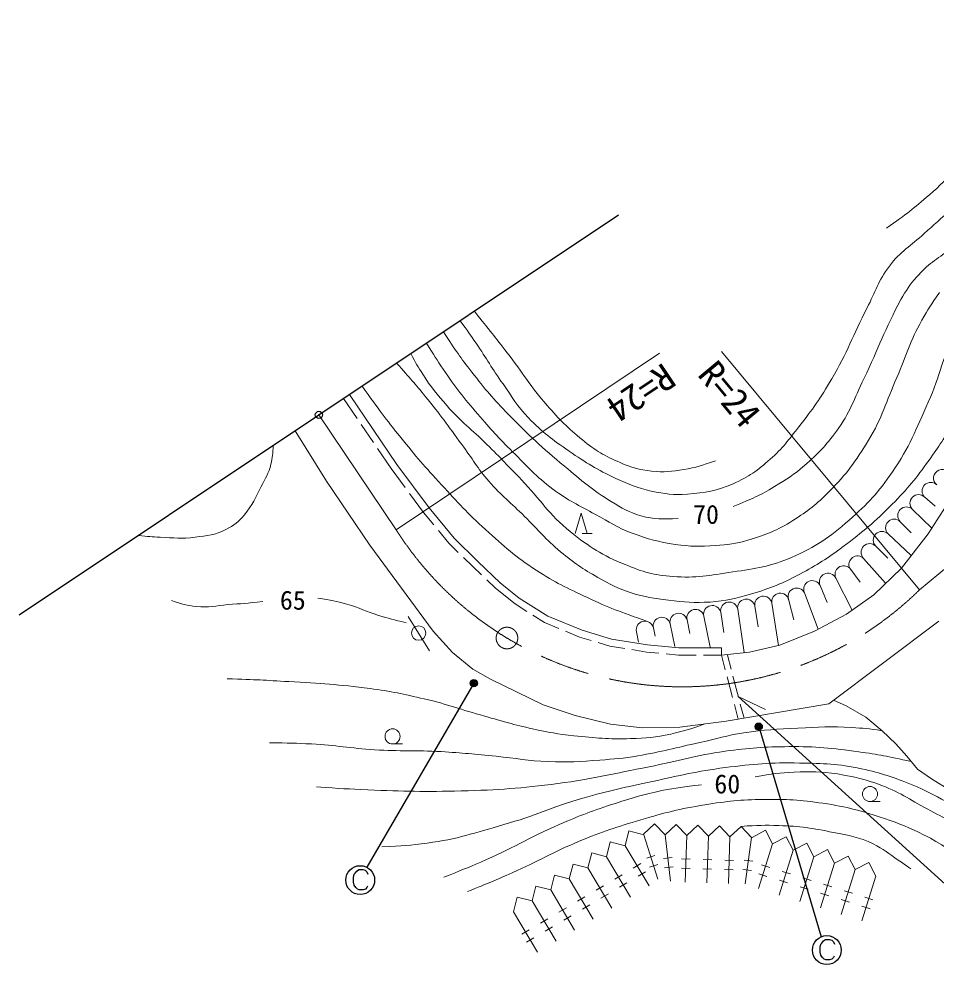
# Model space of a CAD drawing. Units: millimetres, scale not verified. Extents: x 40000 to 680000, y 20000 to 380000.
# Drawn here: x 333820 to 397480, y 246000 to 312336 of the extents above; entities that cross this region are included whole.
import ezdxf
from ezdxf.enums import TextEntityAlignment as Align

# ---------------------------------------------------------------- set-up
doc = ezdxf.new("R2010")
doc.units = ezdxf.units.MM
doc.header["$LTSCALE"] = 1000
doc.header["$PDMODE"] = 32
doc.header["$PDSIZE"] = 500
doc.linetypes.add('CHAIN', pattern=[18.5, 12, -1.5, 3.5, -1.5])
for name, color, linetype, lineweight in [('M-BMK', 2, 'CHAIN', 13), ('M-BMK-OTRS', 5, 'Continuous', 25), ('M-STR-HTHT', 7, 'Continuous', 13), ('M-STR-STRC', 7, 'Continuous', 25), ('M-WORK', 1, 'Continuous', 13)]:
    doc.layers.add(name, color=color, linetype=linetype, lineweight=lineweight)
doc.layers.add('M-OTRS', color=6, linetype='Continuous')
doc.styles.add('ＭＳ ゴシック', font='')
doc.styles.get('ＭＳ ゴシック').set_extended_font_data('MS Gothic')

msp = doc.modelspace()

# ---------------------------------------------------------------- linework, layer by layer
at = {"layer": 'M-BMK'}
for p, q in [((396278, 272726), (415161, 288424)), ((354614, 284867), (359983, 276880))]:
    msp.add_line(p, q, dxfattribs=at)
msp.add_circle((367659, 269379), 750, dxfattribs=at)
msp.add_arc((379812, 289493), 23500, 212.46064, 314.4822, dxfattribs=at)
at = {"layer": 'M-BMK-OTRS'}
for p, q in [((354614, 284867), (375407, 298746)), ((333820, 270987), (354614, 284867))]:
    msp.add_line(p, q, dxfattribs=at)
at = {"layer": 'M-OTRS'}
msp.add_point((354614, 284867), dxfattribs=at)
at = {"layer": 'M-STR-HTHT'}
for p, q in [((396278, 272726), (382538, 289255)), ((359983, 276880), (378240, 289155)), ((383706, 265324), (385590, 264425))]:
    msp.add_line(p, q, dxfattribs=at)
msp.add_lwpolyline([(383706, 265324), (405000, 246000), (433750, 246000)], dxfattribs=at)
at = {"layer": 'M-STR-STRC'}
for p, q in [((365363, 266252), (357938, 253467)), ((385122, 263230), (389459, 248644)), ((357017, 252769), (357069, 252988)), ((357017, 252439), (357017, 252769)), ((357069, 252988), (357123, 253055)), ((357123, 253055), (357238, 253210)), ((357238, 253210), (357393, 253316)), ((357393, 253316), (357672, 253318)), ((357672, 253318), (357834, 253266)), ((357834, 253266), (357944, 253156)), ((357944, 253156), (358002, 252988)), ((357064, 252227), (357017, 252439)), ((357177, 252059), (357064, 252227)), ((357996, 252162), (357946, 252061)), ((357283, 251951), (357177, 252059)), ((357400, 251894), (357283, 251951)), ((357674, 251894), (357400, 251894)), ((357836, 251946), (357674, 251894)), ((357946, 252061), (357836, 251946)), ((389386, 247914), (389437, 248132)), ((389437, 248132), (389491, 248200)), ((389491, 248200), (389606, 248355)), ((389606, 248355), (389761, 248461)), ((389761, 248461), (390040, 248463)), ((390040, 248463), (390202, 248411)), ((390202, 248411), (390312, 248301)), ((390312, 248301), (390371, 248132)), ((389386, 247584), (389386, 247914)), ((389433, 247372), (389386, 247584)), ((389545, 247203), (389433, 247372)), ((389651, 247095), (389545, 247203)), ((389768, 247039), (389651, 247095)), ((390042, 247039), (389768, 247039)), ((390204, 247091), (390042, 247039)), ((390315, 247206), (390204, 247091)), ((390364, 247307), (390315, 247206))]:
    msp.add_line(p, q, dxfattribs=at)
for centre, radius in [((365363, 266252), 250), ((365363, 266252), 200), ((365363, 266252), 150), ((365363, 266252), 100), ((365363, 266252), 50), ((365363, 266252), 20), ((385122, 263230), 250), ((385122, 263230), 200), ((385122, 263230), 150), ((385122, 263230), 100), ((385122, 263230), 50), ((385122, 263230), 20), ((357480, 252579), 1000), ((357480, 252579), 1000), ((389848, 247723), 1000), ((389848, 247723), 1000)]:
    msp.add_circle(centre, radius, dxfattribs=at)
for p in [(365363, 266252), (385122, 263230)]:
    msp.add_point(p, dxfattribs=at)
at = {"layer": 'M-WORK'}
for p, q in [((356324, 286005), (357271, 284605)), ((356738, 286285), (360026, 281424)), ((357551, 284191), (358391, 282949)), ((352959, 283762), (355133, 280256)), ((358671, 282534), (359618, 281135)), ((360026, 281424), (362260, 278411)), ((359618, 281135), (360593, 279820)), ((355133, 280256), (358143, 275834)), ((396880, 276619), (399117, 280109)), ((360891, 279418), (361866, 278103)), ((396633, 279156), (397368, 278541)), ((361866, 278103), (362583, 277230)), ((362260, 278411), (363987, 276309)), ((372389, 276641), (372809, 278041)), ((372809, 278041), (373229, 276641)), ((395787, 278305), (397127, 277006)), ((394940, 277455), (395700, 276680)), ((362900, 276844), (363617, 275971)), ((373579, 276641), (372879, 276641)), ((363617, 275971), (364275, 275327)), ((363987, 276309), (365638, 274693)), ((394093, 276604), (395701, 275108)), ((395022, 274237), (396880, 276619)), ((358143, 275834), (362539, 269866)), ((393247, 275754), (394076, 274911)), ((364633, 274977), (365291, 274333)), ((365638, 274693), (367183, 273219)), ((392400, 274903), (393923, 273179)), ((365291, 274333), (365892, 273760)), ((391435, 274221), (392153, 273258)), ((393097, 272383), (395022, 274237)), ((366253, 273415), (366854, 272842)), ((390470, 273538), (391608, 271314)), ((366854, 272842), (368224, 271746)), ((367183, 273219), (368516, 272153)), ((389385, 273024), (389876, 271851)), ((368516, 272153), (370487, 270892)), ((387217, 271995), (387556, 270633)), ((388301, 272509), (389249, 269988)), ((391205, 271025), (393097, 272383)), ((368224, 271746), (369029, 271231)), ((383670, 271380), (384122, 268375)), ((384852, 271585), (385091, 270167)), ((386035, 271790), (386495, 268861)), ((361533, 269723), (360805, 270877)), ((369450, 270962), (370255, 270447)), ((370487, 270892), (372867, 269915)), ((381319, 270903), (381751, 268739)), ((382488, 271175), (382699, 269761)), ((388994, 269853), (391205, 271025)), ((370255, 270447), (371247, 270040)), ((377813, 270088), (377948, 269503)), ((378981, 270360), (379301, 268790)), ((380150, 270631), (380346, 269687)), ((389981, 264802), (397618, 270560)), ((361533, 269723), (362279, 268497)), ((362539, 269866), (363880, 268386)), ((371709, 269850), (372701, 269443)), ((372701, 269443), (373509, 269204)), ((372867, 269915), (374909, 269311)), ((376644, 269816), (376789, 269093)), ((386596, 268894), (388994, 269853)), ((373989, 269062), (374798, 268823)), ((374798, 268823), (375826, 268655)), ((374909, 269311), (377414, 268903)), ((377414, 268903), (379580, 268690)), ((379580, 268690), (382529, 268690)), ((382529, 268690), (382529, 268190)), ((384492, 268387), (386596, 268894)), ((363880, 268386), (365301, 267214)), ((376320, 268575), (377349, 268407)), ((377349, 268407), (378203, 268323)), ((378701, 268274), (379556, 268190)), ((379556, 268190), (380792, 268190)), ((381292, 268190), (382529, 268190)), ((382529, 268190), (384492, 268387)), ((382529, 268190), (382795, 267180)), ((382951, 268190), (383208, 267213)), ((365301, 267214), (366509, 266515)), ((382922, 266696), (383304, 265246)), ((383336, 266730), (383718, 265279)), ((366509, 266515), (370161, 264739)), ((370161, 264739), (372398, 263993)), ((382859, 263612), (389981, 264802)), ((383432, 264762), (383698, 263752)), ((383845, 264796), (384103, 263819)), ((390320, 265057), (391197, 264678)), ((391197, 264678), (392547, 263884)), ((372398, 263993), (374832, 263398)), ((374832, 263398), (377034, 263150)), ((379645, 263203), (382859, 263612)), ((392547, 263884), (393689, 262949)), ((377034, 263150), (379645, 263203)), ((393689, 262949), (394631, 262043)), ((359724, 262027), (360424, 262027)), ((394631, 262043), (395394, 261173)), ((395394, 261173), (396140, 260267)), ((396140, 260267), (397099, 259610)), ((397099, 259610), (398387, 258828)), ((392842, 258028), (393542, 258028)), ((377903, 256495), (377130, 255769)), ((377903, 256495), (378629, 255722)), ((379402, 256448), (378629, 255722)), ((379402, 256448), (380128, 255675)), ((380901, 256401), (380128, 255675)), ((380901, 256401), (381627, 255627)), ((382401, 256353), (381627, 255627)), ((382401, 256353), (383127, 255580)), ((383900, 256306), (383127, 255580)), ((383900, 256306), (384626, 255533)), ((376114, 255993), (375852, 254965)), ((376114, 255993), (377142, 255731)), ((377142, 255731), (378133, 252636)), ((378629, 255722), (379000, 252493)), ((380128, 255675), (380026, 252426)), ((381627, 255627), (381525, 252379)), ((383127, 255580), (383024, 252332)), ((384626, 255533), (384192, 252312)), ((385595, 256033), (384656, 255541)), ((385595, 256033), (386087, 255093)), ((387027, 255586), (386087, 255093)), ((387027, 255586), (387519, 254646)), ((374824, 255227), (374563, 254199)), ((374824, 255227), (375852, 254965)), ((375852, 254965), (377512, 252171)), ((386087, 255093), (385118, 251991)), ((388459, 255138), (387519, 254646)), ((388459, 255138), (388951, 254199)), ((373535, 254461), (373273, 253433)), ((373535, 254461), (374563, 254199)), ((374563, 254199), (376222, 251405)), ((377923, 254275), (377352, 254092)), ((379112, 254142), (378516, 254073)), ((387519, 254646), (386550, 251544)), ((388951, 254199), (387981, 251097)), ((389890, 254691), (388951, 254199)), ((389890, 254691), (390382, 253751)), ((391322, 254243), (390382, 253751)), ((391322, 254243), (391814, 253304)), ((372245, 253695), (371983, 252667)), ((372245, 253695), (373273, 253433)), ((373273, 253433), (374932, 250639)), ((376940, 253721), (376424, 253415)), ((378121, 253656), (377550, 253473)), ((379187, 253496), (378590, 253428)), ((380356, 253391), (379756, 253410)), ((380377, 254041), (379777, 254060)), ((381876, 253994), (381276, 254013)), ((383375, 253946), (382775, 253965)), ((384706, 253882), (384112, 253962)), ((385889, 253453), (385316, 253632)), ((390382, 253751), (389413, 250649)), ((392754, 253796), (391814, 253304)), ((392754, 253796), (393246, 252856)), ((370955, 252929), (370693, 251901)), ((370955, 252929), (371983, 252667)), ((375650, 252955), (375134, 252649)), ((377272, 253162), (376756, 252856)), ((381855, 253344), (381256, 253363)), ((383355, 253297), (382755, 253316)), ((384620, 253238), (384025, 253318)), ((385695, 252832), (385122, 253011)), ((387321, 253005), (386748, 253184)), ((391814, 253304), (390845, 250202)), ((393246, 252856), (392276, 249754)), ((369666, 252163), (369404, 251135)), ((369666, 252163), (370693, 251901)), ((371983, 252667), (373643, 249873)), ((374361, 252189), (373845, 251883)), ((375982, 252396), (375466, 252090)), ((387127, 252385), (386554, 252564)), ((388558, 251938), (387986, 252117)), ((388752, 252558), (388180, 252737)), ((390184, 252111), (389611, 252290)), ((370693, 251901), (372353, 249107)), ((373071, 251423), (372555, 251117)), ((374693, 251630), (374177, 251324)), ((389990, 251490), (389418, 251669)), ((391616, 251663), (391043, 251842)), ((368376, 251397), (368114, 250370)), ((368376, 251397), (369404, 251135)), ((369404, 251135), (371063, 248341)), ((373403, 250864), (372887, 250558)), ((391422, 251043), (390849, 251222)), ((392854, 250595), (392281, 250774)), ((393048, 251216), (392475, 251395)), ((368114, 250370), (369774, 247575)), ((371781, 250657), (371265, 250351)), ((372113, 250099), (371597, 249792)), ((370491, 249891), (369976, 249585)), ((369202, 249126), (368686, 248819)), ((370823, 249333), (370308, 249026)), ((369534, 248567), (369018, 248260))]:
    msp.add_line(p, q, dxfattribs=at)
for centre, radius in [((361533, 269723), 500), ((359724, 262552), 525), ((392842, 258553), 525)]:
    msp.add_circle(centre, radius, dxfattribs=at)
for centre, start, end in [((397850, 280478), 51.89519, 231.89519), ((397056, 279581), 45.13142, 225.13142), ((396210, 278730), 45.13142, 225.13142), ((395363, 277880), 45.13142, 225.13142), ((394517, 277030), 45.13142, 225.13142), ((393670, 276179), 45.13142, 225.13142), ((392824, 275329), 45.13142, 225.13142), ((391977, 274478), 45.13142, 205.38791), ((391012, 273796), 45.13142, 205.38791), ((388843, 272767), 25.38791, 205.38791), ((389927, 273281), 25.38791, 205.38791), ((387759, 272252), 25.38791, 205.38791), ((384261, 271482), 9.83695, 189.83695), ((385444, 271687), 9.83695, 189.83695), ((386626, 271892), 9.83695, 189.83695), ((380735, 270767), 13.0896, 193.0896), ((381903, 271039), 13.0896, 193.0896), ((383079, 271277), 9.83695, 189.83695), ((378397, 270224), 13.0896, 193.0896), ((379566, 270495), 13.0896, 193.0896), ((377228, 269952), 13.0896, 193.0896)]:
    msp.add_arc(centre, 600, start, end, dxfattribs=at)
for points, knots in [([(383344, 278506), (384709, 279077), (385155, 279243), (386221, 279891), (387069, 280407), (387550, 280704), (388299, 281356), (389254, 282188), (389753, 282712), (390510, 283727), (391478, 285026), (391715, 285949), (392428, 287404), (393465, 289519), (393851, 290801), (394986, 292865), (395346, 293520), (395591, 293870), (396078, 294437), (396848, 295333), (397469, 295648), (398396, 296382), (399350, 297138), (399953, 297475), (400873, 298273), (402124, 299358), (402773, 300032), (403857, 301284), (405277, 302923), (405884, 303993), (407214, 305706), (408127, 306882), (408518, 307651), (409585, 308690), (410424, 309507), (410944, 309936), (411956, 310528), (413127, 311213), (413867, 311453), (415153, 311887), (416848, 312459), (417869, 312531), (419602, 312979), (420843, 313300), (421575, 313372), (422772, 313831), (424084, 314335), (424859, 314588), (426022, 315377), (427029, 316059), (427525, 316549), (428366, 317428), (429437, 318547), (429745, 319095), (430711, 320625)], [0, 0, 0, 0, 1, 1, 1, 2, 2, 2, 3, 3, 3, 4, 4, 4, 5, 5, 5, 6, 6, 6, 7, 7, 7, 8, 8, 8, 9, 9, 9, 10, 10, 10, 11, 11, 11, 12, 12, 12, 13, 13, 13, 14, 14, 14, 15, 15, 15, 16, 16, 16, 17, 17, 17, 18, 18, 18, 18]), ([(360989, 289122), (361351, 288434), (361473, 288233), (361821, 287687), (362399, 286779), (362790, 286311), (363500, 285502), (364495, 284368), (365199, 283873), (366270, 282812), (367221, 281869), (367740, 281326), (368668, 280361), (370004, 278970), (370546, 277970), (372051, 276764), (373407, 275679), (374254, 275131), (375861, 274473), (377092, 273969), (377838, 273742), (379164, 273647), (380788, 273531), (381711, 273721), (383320, 273967), (384942, 274214), (385893, 274323), (387396, 274979), (389100, 275722), (389995, 276337), (391392, 277563), (392716, 278725), (393409, 279466), (394403, 280920), (395598, 282668), (396003, 283815), (396880, 285742), (397742, 287634), (397830, 288872), (398825, 290697), (399484, 291906), (399923, 292560), (400823, 293601), (401492, 294375), (401924, 294764), (402715, 295413), (403605, 296143), (404254, 296355), (405139, 297091), (406197, 297971), (406708, 298562), (407617, 299595), (408548, 300653), (408994, 301310), (409828, 302446), (410598, 303495), (410854, 304217), (411719, 305190), (412416, 305972), (412876, 306362), (413744, 306948), (414739, 307620), (415369, 307898), (416488, 308333), (417783, 308837), (418550, 309010), (419898, 309346), (421383, 309716), (422266, 309713), (423734, 310145), (425281, 310600), (426129, 310924), (427624, 311530), (428220, 311772), (428421, 311850), (429142, 312170)], [0, 0, 0, 0, 1, 1, 1, 2, 2, 2, 3, 3, 3, 4, 4, 4, 5, 5, 5, 6, 6, 6, 7, 7, 7, 8, 8, 8, 9, 9, 9, 10, 10, 10, 11, 11, 11, 12, 12, 12, 13, 13, 13, 14, 14, 14, 15, 15, 15, 16, 16, 16, 17, 17, 17, 18, 18, 18, 19, 19, 19, 20, 20, 20, 21, 21, 21, 22, 22, 22, 23, 23, 23, 24, 24, 24, 25, 25, 25, 25]), ([(364411, 291406), (364954, 290655), (365092, 290455), (365519, 289838), (366271, 288751), (366616, 288090), (367384, 287014), (368049, 286083), (368347, 285493), (369142, 284670), (370134, 283643), (370792, 283163), (371966, 282352), (373175, 281518), (373885, 281081), (375216, 280460), (376138, 280031), (376674, 279802), (377667, 279581), (378626, 279369), (379193, 279296), (380172, 279368), (381438, 279462), (382180, 279575), (383342, 280088), (384448, 280575), (385022, 280990), (385926, 281793), (386797, 282566), (387177, 283115), (387897, 284030), (388874, 285271), (389392, 285997), (390189, 287360), (391273, 289217), (391658, 290376), (392639, 292289), (393226, 293432), (393410, 294167), (394185, 295193), (394966, 296227), (395655, 296581), (396609, 297457), (397922, 298663), (398716, 299276), (399992, 300521), (401542, 302032), (402387, 302910), (403775, 304570), (405236, 306317), (405692, 306995), (407239, 309259)], [0, 0, 0, 0, 1, 1, 1, 2, 2, 2, 3, 3, 3, 4, 4, 4, 5, 5, 5, 6, 6, 6, 7, 7, 7, 8, 8, 8, 9, 9, 9, 10, 10, 10, 11, 11, 11, 12, 12, 12, 13, 13, 13, 14, 14, 14, 15, 15, 15, 16, 16, 16, 17, 17, 17, 17]), ([(393980, 297824), (395421, 298845), (395850, 299174), (396964, 300141), (398391, 301382), (399066, 302214), (400347, 303605), (401517, 304875), (402060, 305686), (403224, 306961), (403810, 307603), (404002, 307815), (404743, 308586)], [0, 0, 0, 0, 1, 1, 1, 2, 2, 2, 3, 3, 3, 4, 4, 4, 4]), ([(359995, 288458), (360982, 287367), (361247, 287059), (362013, 286131), (363047, 284875), (363556, 284116), (364530, 282814), (365273, 281821), (365591, 281188), (366408, 280256), (367304, 279236), (367918, 278771), (368886, 277819), (369859, 276861), (370330, 276243), (371377, 275368), (372318, 274581), (372896, 274192), (373961, 273583), (374826, 273088), (375329, 272819), (376279, 272517), (377259, 272205), (377842, 272135), (378863, 272011), (379983, 271875), (380623, 271807), (381749, 271878), (382892, 271950), (383529, 272117), (384626, 272446), (385976, 272851), (386721, 273151), (387965, 273814), (389198, 274470), (389866, 274895), (390984, 275732), (392386, 276781), (393147, 277415), (394377, 278662), (395469, 279770), (396031, 280450), (396934, 281717), (397637, 282703), (398040, 283265), (398550, 284363), (399229, 285824), (399386, 286733), (399989, 288226), (400410, 289268), (400525, 289921), (401135, 290864), (401539, 291489), (401824, 291815), (402387, 292302), (403009, 292841), (403342, 292990), (404187, 293398)], [0, 0, 0, 0, 1, 1, 1, 2, 2, 2, 3, 3, 3, 4, 4, 4, 5, 5, 5, 6, 6, 6, 7, 7, 7, 8, 8, 8, 9, 9, 9, 10, 10, 10, 11, 11, 11, 12, 12, 12, 13, 13, 13, 14, 14, 14, 15, 15, 15, 16, 16, 16, 17, 17, 17, 18, 18, 18, 19, 19, 19, 19]), ([(362083, 289852), (362609, 288973), (362772, 288730), (363245, 288030), (364104, 286757), (364642, 286078), (365642, 284913), (366546, 283860), (367072, 283286), (368054, 282306), (369105, 281258), (369652, 280612), (370837, 279718), (371910, 278908), (372618, 278609), (373794, 277960), (374776, 277417), (375299, 277041), (376352, 276654), (377482, 276239), (378145, 276056), (379336, 275882), (380407, 275725), (381027, 275721), (382106, 275802), (383000, 275869), (383514, 275913), (384371, 276175), (385641, 276563), (386370, 276816), (387488, 277533), (388553, 278217), (389132, 278655), (390019, 279558), (391240, 280803), (391830, 281611), (392736, 283101), (393709, 284701), (393947, 285760), (394707, 287470), (395395, 289016), (395593, 289975), (396439, 291440), (396884, 292210), (397051, 292496), (397665, 293358)], [0, 0, 0, 0, 1, 1, 1, 2, 2, 2, 3, 3, 3, 4, 4, 4, 5, 5, 5, 6, 6, 6, 7, 7, 7, 8, 8, 8, 9, 9, 9, 10, 10, 10, 11, 11, 11, 12, 12, 12, 13, 13, 13, 14, 14, 14, 15, 15, 15, 15]), ([(365401, 292067), (366512, 290671), (366795, 290311), (367675, 289175), (368772, 287761), (369259, 286865), (370446, 285526), (371334, 284523), (371855, 283969), (372897, 283128), (373823, 282380), (374415, 282028), (375508, 281556), (376319, 281206), (376815, 281076), (377692, 280970), (378561, 280865), (379066, 280938), (379930, 281077), (380805, 281217), (381142, 281340), (382115, 281689)], [0, 0, 0, 0, 1, 1, 1, 2, 2, 2, 3, 3, 3, 4, 4, 4, 5, 5, 5, 6, 6, 6, 7, 7, 7, 7]), ([(363246, 290629), (364143, 289276), (364407, 288889), (365228, 287830), (366154, 286634), (366705, 285985), (367759, 284900), (369200, 283415), (370065, 282635), (371648, 281303), (372865, 280280), (373544, 279684), (374898, 278852), (375656, 278387), (376096, 278112), (376950, 277866), (377922, 277586), (378403, 277628), (379534, 277680)], [0, 0, 0, 0, 1, 1, 1, 2, 2, 2, 3, 3, 3, 4, 4, 4, 5, 5, 5, 6, 6, 6, 6]), ([(357609, 286866), (358851, 285136), (359194, 284656), (360288, 283300), (361348, 281985), (361967, 281266), (363112, 280023), (364268, 278767), (364907, 278049), (366175, 276906), (367484, 275727), (368217, 275046), (369692, 274082), (371005, 273224), (371816, 272860), (373235, 272191), (374819, 271444), (375410, 271241), (377398, 270527)], [0, 0, 0, 0, 1, 1, 1, 2, 2, 2, 3, 3, 3, 4, 4, 4, 5, 5, 5, 6, 6, 6, 6]), ([(342069, 276493), (342802, 276421), (343007, 276408), (343610, 276378), (344556, 276332), (345095, 276259), (346035, 276378), (346886, 276487), (347401, 276521), (348166, 276911), (348733, 277201), (349041, 277430), (349445, 277924), (350012, 278617), (350211, 279096), (350617, 279895), (350914, 280481), (351128, 280801), (351283, 281440), (351404, 281942), (351425, 282160), (351445, 282751)], [0, 0, 0, 0, 1, 1, 1, 2, 2, 2, 3, 3, 3, 4, 4, 4, 5, 5, 5, 6, 6, 6, 7, 7, 7, 7]), ([(344387, 271989), (345138, 271727), (345427, 271643), (346119, 271563), (346968, 271465), (347451, 271634), (348303, 271696), (349252, 271766), (349557, 271796), (350728, 271910)], [0, 0, 0, 0, 1, 1, 1, 2, 2, 2, 3, 3, 3, 3]), ([(354537, 272149), (355493, 271990), (355783, 271937), (356562, 271723), (357435, 271484), (357880, 271212), (358747, 270950), (359488, 270726), (359747, 270661), (360665, 270444)], [0, 0, 0, 0, 1, 1, 1, 2, 2, 2, 3, 3, 3, 3]), ([(348250, 266555), (350311, 266484), (350857, 266458), (352526, 266355), (354731, 266219), (355970, 266163), (358161, 265875), (359642, 265681), (360461, 265490), (361917, 265156), (363578, 264775), (364470, 264410), (366113, 263957), (367405, 263601), (368119, 263359), (369430, 263078), (370544, 262839), (371173, 262712), (372307, 262599), (373831, 262447), (374692, 262345), (376223, 262399), (377322, 262437), (377945, 262487), (379020, 262718), (379962, 262921), (380312, 263037), (381384, 263424)], [0, 0, 0, 0, 1, 1, 1, 2, 2, 2, 3, 3, 3, 4, 4, 4, 5, 5, 5, 6, 6, 6, 7, 7, 7, 8, 8, 8, 9, 9, 9, 9]), ([(351181, 262106), (352582, 262096), (352967, 262083), (354111, 262026), (355823, 261941), (356770, 261732), (358480, 261626), (360278, 261515), (361291, 261594), (363089, 261493), (364580, 261409), (365412, 261313), (366899, 261173), (368315, 261040), (369101, 260862), (370522, 260800), (371916, 260740), (372701, 260801), (374092, 260907), (375125, 260985), (375708, 261023), (376729, 261200), (378428, 261494), (379360, 261765), (381045, 262132), (382232, 262391), (382883, 262608), (384082, 262798), (385536, 263029), (386367, 263050), (387838, 263118), (389294, 263186), (390114, 263270), (391568, 263171), (392399, 263115), (392697, 263091), (393689, 262949)], [0, 0, 0, 0, 1, 1, 1, 2, 2, 2, 3, 3, 3, 4, 4, 4, 5, 5, 5, 6, 6, 6, 7, 7, 7, 8, 8, 8, 9, 9, 9, 10, 10, 10, 11, 11, 11, 12, 12, 12, 12]), ([(354454, 259045), (356163, 258925), (356621, 258905), (358011, 258846), (360537, 258737), (361956, 258700), (364484, 258766), (367114, 258834), (368589, 258952), (371198, 259285), (373685, 259603), (375050, 259968), (377512, 260444), (379577, 260843), (380703, 261240), (382787, 261523), (384508, 261757), (385485, 261826), (387222, 261843), (389116, 261860), (390183, 261750), (392058, 261483), (393491, 261279), (393997, 261183), (395700, 260802)], [0, 0, 0, 0, 1, 1, 1, 2, 2, 2, 3, 3, 3, 4, 4, 4, 5, 5, 5, 6, 6, 6, 7, 7, 7, 8, 8, 8, 8]), ([(358990, 254889), (360453, 254939), (360908, 254990), (362127, 255149), (364244, 255426), (365387, 255847), (367442, 256428), (369612, 257042), (370749, 257641), (372916, 258266), (374782, 258804), (375853, 259015), (377751, 259425), (379708, 259848), (380801, 260129), (382787, 260384), (384787, 260642), (385925, 260742), (387942, 260704), (389634, 260672), (390604, 260669), (392257, 260304), (393665, 259994), (394438, 259726), (395774, 259185), (396725, 258800), (397223, 258503), (398132, 258026), (399116, 257510), (399435, 257319), (400609, 256628)], [0, 0, 0, 0, 1, 1, 1, 2, 2, 2, 3, 3, 3, 4, 4, 4, 5, 5, 5, 6, 6, 6, 7, 7, 7, 8, 8, 8, 9, 9, 9, 10, 10, 10, 10]), ([(384865, 259745), (386118, 259956), (386514, 260017), (387582, 260064), (388752, 260117), (389422, 260127), (390579, 259944), (391806, 259751), (392496, 259589), (393656, 259145), (395051, 258611), (395734, 258088), (397053, 257387), (398292, 256728), (398686, 256511), (400210, 255669)], [0, 0, 0, 0, 1, 1, 1, 2, 2, 2, 3, 3, 3, 4, 4, 4, 5, 5, 5, 5]), ([(363286, 252791), (364518, 253265), (364850, 253409), (365843, 253830), (368009, 254749), (369118, 255494), (371278, 256428), (372778, 257077), (373635, 257412), (375194, 257906), (376428, 258298), (377121, 258532), (378391, 258786), (379458, 258999), (379848, 259049), (381148, 259185)], [0, 0, 0, 0, 1, 1, 1, 2, 2, 2, 3, 3, 3, 4, 4, 4, 5, 5, 5, 5]), ([(364911, 251782), (366418, 252389), (366818, 252560), (368028, 253088), (369862, 253889), (370815, 254504), (372663, 255272), (374301, 255953), (375251, 256263), (376952, 256764), (378654, 257266), (379623, 257518), (381375, 257803), (382953, 258060), (383852, 258153), (385451, 258176), (387067, 258200), (387981, 258143), (389580, 257910), (391278, 257663), (392216, 257390), (393842, 256844), (394931, 256479), (395540, 256252), (396560, 255725), (397276, 255355), (397532, 255208), (398345, 254686)], [0, 0, 0, 0, 1, 1, 1, 2, 2, 2, 3, 3, 3, 4, 4, 4, 5, 5, 5, 6, 6, 6, 7, 7, 7, 8, 8, 8, 9, 9, 9, 9]), ([(383900, 256306), (385116, 256391), (385495, 256396), (386516, 256365), (388005, 256319), (388840, 256185), (390299, 255885), (391403, 255658), (392063, 255590), (393070, 255086), (393790, 254725), (394136, 254421), (394802, 253967), (395147, 253731), (395260, 253654), (395681, 253354)], [0, 0, 0, 0, 1, 1, 1, 2, 2, 2, 3, 3, 3, 4, 4, 4, 5, 5, 5, 5])]:
    msp.add_open_spline(points, degree=3, knots=knots, dxfattribs=at)

# ---------------------------------------------------------------- texts
at = {"layer": 'M-STR-HTHT', "style": 'ＭＳ ゴシック'}
for rotation, p in [(309.736, (383111, 286308)), (213.915, (376957, 286388))]:
    msp.add_text('R=24', height=1833, rotation=rotation, dxfattribs=at).set_placement(p, align=Align.MIDDLE_CENTER)
at = {"layer": 'M-WORK', "style": 'ＭＳ ゴシック'}
for s, p in [('70', (381466, 277964)), ('65', (352806, 272007)), ('60', (382942, 259254))]:
    msp.add_text(s, height=1320, dxfattribs=at).set_placement(p, align=Align.MIDDLE_CENTER)

doc.saveas('drawing.dxf')
